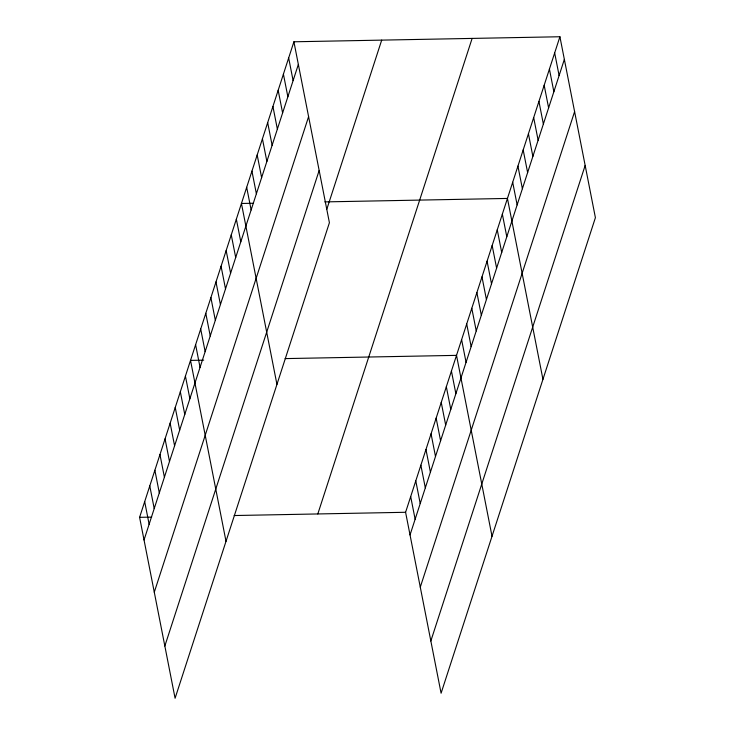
<?xml version="1.0" encoding="UTF-8"?>
<svg xmlns="http://www.w3.org/2000/svg" width="735" height="735" viewBox="0 0 735 735"><rect width="100%" height="100%" fill="white"/><g stroke="black" fill="none" stroke-linecap="round" stroke-linejoin="round"><path stroke-width="1.1" d="M293.908 41.785L329.409 222.714L175.086 698.25L139.595 517.33L293.908 41.785L559.914 36.75L595.405 217.67L441.092 693.215L405.591 512.286L559.914 36.75M144.032 539.968L298.355 64.432M154.286 592.199L308.599 116.663M164.842 646.019L319.155 170.474M326.845 209.135L381.695 40.122M317.814 513.949L472.127 38.413M410.038 534.933L564.351 59.397M420.282 587.164L574.605 111.628M430.839 640.984L585.161 165.439M253.511 203.246L241.438 203.476L276.939 384.396M324.833 201.895L507.444 198.432L542.945 379.352M203.687 360.15L190.521 360.398L226.012 541.318M285.079 358.606L456.518 355.363L492.018 536.284M139.595 517.33L151.658 517.1M234.153 515.538L405.591 512.286M554.668 52.92L559.105 75.558M549.422 69.09L553.859 91.728M544.176 85.251L548.613 107.898M538.93 101.421L543.367 124.068M533.674 117.591L538.121 140.238M528.428 133.761L532.875 156.408M523.182 149.931L527.629 172.569M517.936 166.101L522.383 188.739M512.69 182.262L517.137 204.909M502.354 214.124L506.792 236.771M497.255 229.816L501.702 252.463M492.165 245.508L496.612 268.156M487.075 261.201L491.513 283.848M481.985 276.902L486.423 299.54M476.886 292.594L481.333 315.232M471.796 308.287L476.243 330.925M466.707 323.979L471.144 346.617M461.617 339.671L466.054 362.309M451.428 371.056L455.865 393.694M446.338 386.748L450.775 409.395M441.239 402.44L445.686 425.087M436.149 418.132L440.596 440.779M431.059 433.825L435.497 456.472M425.969 449.517L430.407 472.164M420.87 465.209L425.317 487.856M415.78 480.901L420.218 503.548M410.69 496.594L415.128 519.241M288.662 57.955L293.109 80.602M283.416 74.125L287.863 96.772M278.17 90.295L282.608 112.933M272.924 106.465L277.361 129.103M267.678 122.626L272.115 145.273M262.432 138.796L266.869 161.443M257.186 154.966L261.623 177.613M251.94 171.136L256.377 193.774M246.684 187.306L251.131 209.944M236.348 219.168L240.795 241.806M231.259 234.86L235.696 257.498M226.159 250.552L230.606 273.19M221.07 266.245L225.516 288.883M215.98 281.937L220.417 304.575M210.89 297.629L215.327 320.267M205.791 313.321L210.238 335.969M200.701 329.014L205.148 351.661M195.611 344.706L200.049 367.353M185.422 376.09L189.869 398.737M180.332 391.783L184.77 414.43M175.242 407.475L179.68 430.122M170.143 423.167L174.59 445.814M165.053 438.859L169.5 461.506M159.964 454.561L164.401 477.199M154.874 470.253L159.311 492.891M149.775 485.945L154.221 508.583M144.685 501.637L149.122 524.275"/></g></svg>
